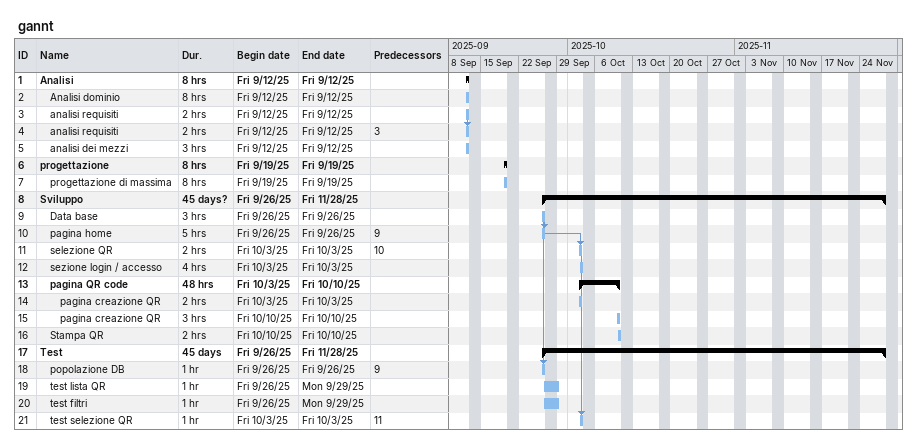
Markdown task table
gannt

| ID | Level | Task | Duration | Start | Finish | Predecessors |
|---|---|---|---|---|---|---|
| 1 | 1 | **Analisi** | 8h | 2025-09-12 | 2025-09-12 |  |
| 2 | 2 | Analisi dominio | 8h | 2025-09-12 | 2025-09-12 |  |
| 3 | 2 | analisi requisiti | 2h | 2025-09-12 | 2025-09-12 |  |
| 4 | 2 | analisi requisiti | 2h | 2025-09-12 | 2025-09-12 | 3 |
| 5 | 2 | analisi dei mezzi | 3h | 2025-09-12 | 2025-09-12 |  |
| 6 | 1 | **progettazione** | 8h | 2025-09-19 | 2025-09-19 |  |
| 7 | 2 | progettazione di massima | 8h | 2025-09-19 | 2025-09-19 |  |
| 8 | 1 | **Sviluppo** | 45d? | 2025-09-26 | 2025-11-28 |  |
| 9 | 2 | Data base | 3h | 2025-09-26 | 2025-09-26 |  |
| 10 | 2 | pagina home | 5h | 2025-09-26 | 2025-09-26 | 9 |
| 11 | 2 | selezione QR | 2h | 2025-10-03 | 2025-10-03 | 10 |
| 12 | 2 | sezione login / accesso | 4h | 2025-10-03 | 2025-10-03 |  |
| 13 | 2 | **pagina QR code** | 48h | 2025-10-03 | 2025-10-10 |  |
| 14 | 3 | pagina creazione QR | 2h | 2025-10-03 | 2025-10-03 |  |
| 15 | 3 | pagina creazione QR | 3h | 2025-10-10 | 2025-10-10 |  |
| 16 | 2 | Stampa QR | 2h | 2025-10-10 | 2025-10-10 |  |
| 17 | 1 | **Test** | 45d | 2025-09-26 | 2025-11-28 |  |
| 18 | 2 | popolazione DB | 1h | 2025-09-26 | 2025-09-26 | 9 |
| 19 | 2 | test lista QR | 1h | 2025-09-26 | 2025-09-29 |  |
| 20 | 2 | test filtri | 1h | 2025-09-26 | 2025-09-29 |  |
| 21 | 2 | test selezione QR | 1h | 2025-10-03 | 2025-10-03 | 11 |
